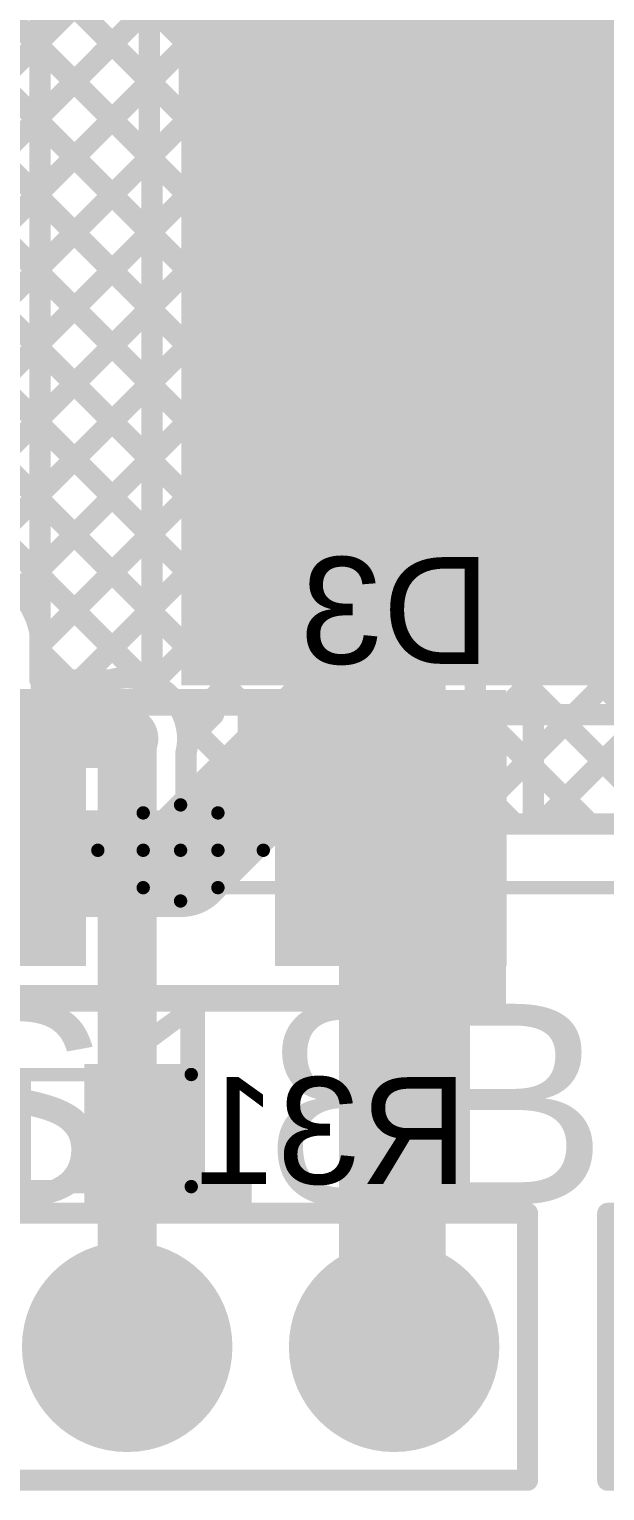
# Model space of a CAD drawing. Header units: millimetres. Extents: x 0 to 214, y 0 to 214.
# Drawn here: x 3.424 to 3.64, y -0.102 to 0.446 of the extents above; entities that cross this region are included whole.
import ezdxf

# ---------------------------------------------------------------- set-up
doc = ezdxf.new("R2010")
doc.units = ezdxf.units.MM
doc.header["$MEASUREMENT"] = 0
for name, color, linetype in [('BottomLayer', 5, 'Continuous'), ('BottomOverlay', 54, 'Continuous'), ('BottomPaste', 16, 'Continuous'), ('BottomSolder', 6, 'Continuous'), ('MultiLayer', 9, 'Continuous'), ('PadHoleLayer', 156, 'Continuous'), ('TopLayer', 1, 'Continuous'), ('TopOverlay', 2, 'Continuous'), ('TopPaste', 8, 'Continuous'), ('TopSolder', 216, 'Continuous'), ('ViaHoleLayer', 16, 'Continuous')]:
    doc.layers.add(name, color=color, linetype=linetype)
doc.styles.add('Arial', font='', dxfattribs={"height": 0.2})
doc.styles.get('Arial').set_extended_font_data('Arial')

# ---------------------------------------------------------------- blocks, each defined once
blk = doc.blocks.new('SMAJ5_0CA_B_5')
at = {"layer": 'BottomLayer'}
for points in [[(-0.11811, 0.03937), (-0.03937, 0.03937), (-0.03937, -0.03937), (-0.11811, -0.03937)], [(0.03937, 0.03937), (0.11811, 0.03937), (0.11811, -0.03937), (0.03937, -0.03937)]]:
    blk.add_hatch(color=5, dxfattribs=at).paths.add_polyline_path(points)
at = {"layer": 'BottomOverlay'}
for points in [[(-0.12189, 0.042), (-0.09417, 0.042), (-0.09417, 0.06), (-0.12189, 0.06)], [(-0.12189, -0.06), (-0.09417, -0.06), (-0.09417, -0.041), (-0.12189, -0.041)]]:
    blk.add_hatch(color=54, dxfattribs=at).paths.add_polyline_path(points)
at = {"layer": 'BottomPaste'}
for points in [[(-0.11811, 0.03937), (-0.03937, 0.03937), (-0.03937, -0.03937), (-0.11811, -0.03937)], [(0.03937, 0.03937), (0.11811, 0.03937), (0.11811, -0.03937), (0.03937, -0.03937)]]:
    blk.add_hatch(color=16, dxfattribs=at).paths.add_polyline_path(points)
at = {"layer": 'BottomSolder'}
for points in [[(-0.12211, 0.04337), (-0.03537, 0.04337), (-0.03537, -0.04337), (-0.12211, -0.04337)], [(0.03537, 0.04337), (0.12211, 0.04337), (0.12211, -0.04337), (0.03537, -0.04337)]]:
    blk.add_hatch(color=6, dxfattribs=at).paths.add_polyline_path(points)
at = {"layer": 'BottomOverlay'}
for points, const_width in [([(0.081, 0.05543), (-0.0942, 0.05543)], 0.01), ([(0.08115, 0.05543), (0.08115, 0.048)], 0.01), ([(-0.014, 0.014), (-0.014, -0.014)], 0.005), ([(0, 0), (-0.014, 0.014)], 0.005), ([(0, 0.019), (0, -0.017)], 0.005), ([(0.014, 0.014), (0, 0)], 0.005), ([(0.014, 0.014), (0.014, -0.014)], 0.005), ([(-0.014, 0), (-0.031, 0)], 0.005), ([(0, 0), (-0.014, -0.014)], 0.005), ([(0.014, -0.014), (0, 0)], 0.005), ([(0.031, 0), (0.014, 0)], 0.005), ([(0.08115, -0.048), (0.08115, -0.05543)], 0.01), ([(0.08115, -0.05543), (-0.0942, -0.05543)], 0.01)]:
    blk.add_lwpolyline(points, dxfattribs=dict(at, const_width=const_width))
for points, const_width in [([(-0.0967, 0.05543, 1), (-0.0917, 0.05543, 1)], 0.005), ([(0.0785, 0.05543, 1), (0.0835, 0.05543, 1)], 0.005), ([(0.07865, 0.05543, 1), (0.08365, 0.05543, 1)], 0.005), ([(0.07865, 0.048, 1), (0.08365, 0.048, 1)], 0.005), ([(-0.01525, 0.014, 1), (-0.01275, 0.014, 1)], 0.0025), ([(-0.01525, 0.014, 1), (-0.01275, 0.014, 1)], 0.0025), ([(-0.00125, 0.019, 1), (0.00125, 0.019, 1)], 0.0025), ([(0.01275, 0.014, 1), (0.01525, 0.014, 1)], 0.0025), ([(0.01275, 0.014, 1), (0.01525, 0.014, 1)], 0.0025), ([(-0.03225, 0, 1), (-0.02975, 0, 1)], 0.0025), ([(-0.01525, 0, 1), (-0.01275, 0, 1)], 0.0025), ([(-0.00125, 0, 1), (0.00125, 0, 1)], 0.0025), ([(-0.00125, 0, 1), (0.00125, 0, 1)], 0.0025), ([(-0.00125, 0, 1), (0.00125, 0, 1)], 0.0025), ([(-0.00125, 0, 1), (0.00125, 0, 1)], 0.0025), ([(0.01275, 0, 1), (0.01525, 0, 1)], 0.0025), ([(0.02975, 0, 1), (0.03225, 0, 1)], 0.0025), ([(-0.01525, -0.014, 1), (-0.01275, -0.014, 1)], 0.0025), ([(-0.01525, -0.014, 1), (-0.01275, -0.014, 1)], 0.0025), ([(-0.00125, -0.017, 1), (0.00125, -0.017, 1)], 0.0025), ([(0.01275, -0.014, 1), (0.01525, -0.014, 1)], 0.0025), ([(0.01275, -0.014, 1), (0.01525, -0.014, 1)], 0.0025), ([(0.07865, -0.048, 1), (0.08365, -0.048, 1)], 0.005), ([(-0.0967, -0.05543, 1), (-0.0917, -0.05543, 1)], 0.005), ([(0.07865, -0.05543, 1), (0.08365, -0.05543, 1)], 0.005), ([(0.07865, -0.05543, 1), (0.08365, -0.05543, 1)], 0.005)]:
    blk.add_lwpolyline(points, format="xyb", close=True, dxfattribs=dict(at, const_width=const_width))
blk = doc.blocks.new('VT1H471MI135000CE0_136')
at = {"layer": 'TopLayer'}
blk.add_hatch(color=1, dxfattribs=at).paths.add_polyline_path([(0.08051, 0.03445), (0.32461, 0.03445), (0.32461, -0.03445), (0.08051, -0.03445)])
at = {"layer": 'TopPaste'}
blk.add_hatch(color=8, dxfattribs=at).paths.add_polyline_path([(0.08051, 0.03445), (0.32461, 0.03445), (0.32461, -0.03445), (0.08051, -0.03445)])
at = {"layer": 'TopSolder'}
blk.add_hatch(color=216, dxfattribs=at).paths.add_polyline_path([(0.07651, 0.03845), (0.32861, 0.03845), (0.32861, -0.03845), (0.07651, -0.03845)])
at = {"layer": 'TopOverlay', "const_width": 0.005}
blk.add_lwpolyline([(-0.13578, -0.268), (0.26758, -0.268)], dxfattribs=at)
blk = doc.blocks.new('HDR1X4_166')
at = {"layer": 'BottomLayer'}
blk.add_hatch(color=5, dxfattribs=at).paths.add_polyline_path([(-0.03543, 0.03543), (0.03543, 0.03543), (0.03543, -0.03543), (-0.03543, -0.03543)])
h = blk.add_hatch(color=5, dxfattribs=at)
edge = h.paths.add_edge_path()
edge.add_arc((0.1, 0), 0.03543, 0, 360)
h = blk.add_hatch(color=5, dxfattribs=at)
edge = h.paths.add_edge_path()
edge.add_arc((0.2, 0), 0.03543, 0, 360)
h = blk.add_hatch(color=5, dxfattribs=at)
edge = h.paths.add_edge_path()
edge.add_arc((0.3, 0), 0.03543, 0, 360)
at = {"layer": 'BottomSolder'}
blk.add_hatch(color=6, dxfattribs=at).paths.add_polyline_path([(-0.03943, 0.03943), (0.03943, 0.03943), (0.03943, -0.03943), (-0.03943, -0.03943)])
h = blk.add_hatch(color=6, dxfattribs=at)
edge = h.paths.add_edge_path()
edge.add_arc((0.1, 0), 0.03943, 0, 360)
h = blk.add_hatch(color=6, dxfattribs=at)
edge = h.paths.add_edge_path()
edge.add_arc((0.2, 0), 0.03943, 0, 360)
h = blk.add_hatch(color=6, dxfattribs=at)
edge = h.paths.add_edge_path()
edge.add_arc((0.3, 0), 0.03943, 0, 360)
at = {"layer": 'MultiLayer'}
blk.add_hatch(color=9, dxfattribs=at).paths.add_polyline_path([(-0.03543, 0.03543), (0.03543, 0.03543), (0.03543, -0.03543), (-0.03543, -0.03543)])
h = blk.add_hatch(color=9, dxfattribs=at)
edge = h.paths.add_edge_path()
edge.add_arc((0.1, 0), 0.03543, 0, 360)
h = blk.add_hatch(color=9, dxfattribs=at)
edge = h.paths.add_edge_path()
edge.add_arc((0.2, 0), 0.03543, 0, 360)
h = blk.add_hatch(color=9, dxfattribs=at)
edge = h.paths.add_edge_path()
edge.add_arc((0.3, 0), 0.03543, 0, 360)
at = {"layer": 'PadHoleLayer'}
h = blk.add_hatch(color=156, dxfattribs=at)
edge = h.paths.add_edge_path()
edge.add_arc((0, 0), 0.0187, 0, 360)
h = blk.add_hatch(color=156, dxfattribs=at)
edge = h.paths.add_edge_path()
edge.add_arc((0.1, 0), 0.0187, 0, 360)
h = blk.add_hatch(color=156, dxfattribs=at)
edge = h.paths.add_edge_path()
edge.add_arc((0.2, 0), 0.0187, 0, 360)
h = blk.add_hatch(color=156, dxfattribs=at)
edge = h.paths.add_edge_path()
edge.add_arc((0.3, 0), 0.0187, 0, 360)
at = {"layer": 'TopLayer'}
blk.add_hatch(color=1, dxfattribs=at).paths.add_polyline_path([(-0.03543, 0.03543), (0.03543, 0.03543), (0.03543, -0.03543), (-0.03543, -0.03543)])
h = blk.add_hatch(color=1, dxfattribs=at)
edge = h.paths.add_edge_path()
edge.add_arc((0.1, 0), 0.03543, 0, 360)
h = blk.add_hatch(color=1, dxfattribs=at)
edge = h.paths.add_edge_path()
edge.add_arc((0.2, 0), 0.03543, 0, 360)
h = blk.add_hatch(color=1, dxfattribs=at)
edge = h.paths.add_edge_path()
edge.add_arc((0.3, 0), 0.03543, 0, 360)
at = {"layer": 'TopSolder'}
blk.add_hatch(color=216, dxfattribs=at).paths.add_polyline_path([(-0.03943, 0.03943), (0.03943, 0.03943), (0.03943, -0.03943), (-0.03943, -0.03943)])
h = blk.add_hatch(color=216, dxfattribs=at)
edge = h.paths.add_edge_path()
edge.add_arc((0.1, 0), 0.03943, 0, 360)
h = blk.add_hatch(color=216, dxfattribs=at)
edge = h.paths.add_edge_path()
edge.add_arc((0.2, 0), 0.03943, 0, 360)
h = blk.add_hatch(color=216, dxfattribs=at)
edge = h.paths.add_edge_path()
edge.add_arc((0.3, 0), 0.03943, 0, 360)
at = {"layer": 'TopOverlay', "const_width": 0.00787}
for points in [[(-0.05, 0.05), (0.35, 0.05)], [(-0.05, -0.05), (-0.05, 0.05)], [(0.35, -0.05), (0.35, 0.05)], [(-0.05, -0.05), (0.35, -0.05)]]:
    blk.add_lwpolyline(points, dxfattribs=at)
at = {"layer": 'TopOverlay', "const_width": 0.00394}
for points in [[(-0.05197, 0.05, 1), (-0.04803, 0.05, 1)], [(-0.05197, 0.05, 1), (-0.04803, 0.05, 1)], [(0.34803, 0.05, 1), (0.35197, 0.05, 1)], [(0.34803, 0.05, 1), (0.35197, 0.05, 1)], [(-0.05197, -0.05, 1), (-0.04803, -0.05, 1)], [(-0.05197, -0.05, 1), (-0.04803, -0.05, 1)], [(0.34803, -0.05, 1), (0.35197, -0.05, 1)], [(0.34803, -0.05, 1), (0.35197, -0.05, 1)]]:
    blk.add_lwpolyline(points, format="xyb", close=True, dxfattribs=at)
blk = doc.blocks.new('RES_0603_B_221')
at = {"layer": 'BottomLayer'}
for points in [[(-0.045, -0.0175), (-0.045, 0.0175), (-0.015, 0.0175), (-0.015, -0.0175)], [(0.015, -0.0175), (0.015, 0.0175), (0.045, 0.0175), (0.045, -0.0175)]]:
    blk.add_hatch(color=5, dxfattribs=at).paths.add_polyline_path(points)
at = {"layer": 'BottomPaste'}
for points in [[(-0.045, -0.0175), (-0.045, 0.0175), (-0.015, 0.0175), (-0.015, -0.0175)], [(0.015, -0.0175), (0.015, 0.0175), (0.045, 0.0175), (0.045, -0.0175)]]:
    blk.add_hatch(color=16, dxfattribs=at).paths.add_polyline_path(points)
at = {"layer": 'BottomSolder'}
for points in [[(-0.049, -0.0215), (-0.049, 0.0215), (-0.011, 0.0215), (-0.011, -0.0215)], [(0.011, -0.0215), (0.011, 0.0215), (0.049, 0.0215), (0.049, -0.0215)]]:
    blk.add_hatch(color=6, dxfattribs=at).paths.add_polyline_path(points)
at = {"layer": 'BottomOverlay', "const_width": 0.005}
for points in [[(-0.049, 0.021), (-0.049, -0.021)], [(0.049, 0.021), (-0.049, 0.021)], [(0.049, 0.021), (0.049, -0.021)], [(0.049, -0.021), (-0.049, -0.021)]]:
    blk.add_lwpolyline(points, dxfattribs=at)
at = {"layer": 'BottomOverlay', "const_width": 0.0025}
for points in [[(-0.05025, 0.021, 1), (-0.04775, 0.021, 1)], [(-0.05025, 0.021, 1), (-0.04775, 0.021, 1)], [(0.04775, 0.021, 1), (0.05025, 0.021, 1)], [(0.04775, 0.021, 1), (0.05025, 0.021, 1)], [(-0.05025, -0.021, 1), (-0.04775, -0.021, 1)], [(-0.05025, -0.021, 1), (-0.04775, -0.021, 1)], [(0.04775, -0.021, 1), (0.05025, -0.021, 1)], [(0.04775, -0.021, 1), (0.05025, -0.021, 1)]]:
    blk.add_lwpolyline(points, format="xyb", close=True, dxfattribs=at)
blk = doc.blocks.new('HDR1X3_252')
at = {"layer": 'BottomLayer'}
blk.add_hatch(color=5, dxfattribs=at).paths.add_polyline_path([(-0.03543, 0.03543), (0.03543, 0.03543), (0.03543, -0.03543), (-0.03543, -0.03543)])
h = blk.add_hatch(color=5, dxfattribs=at)
edge = h.paths.add_edge_path()
edge.add_arc((0.1, 0), 0.03543, 0, 360)
h = blk.add_hatch(color=5, dxfattribs=at)
edge = h.paths.add_edge_path()
edge.add_arc((0.2, 0), 0.03543, 0, 360)
at = {"layer": 'BottomSolder'}
blk.add_hatch(color=6, dxfattribs=at).paths.add_polyline_path([(-0.03943, 0.03943), (0.03943, 0.03943), (0.03943, -0.03943), (-0.03943, -0.03943)])
h = blk.add_hatch(color=6, dxfattribs=at)
edge = h.paths.add_edge_path()
edge.add_arc((0.1, 0), 0.03943, 0, 360)
h = blk.add_hatch(color=6, dxfattribs=at)
edge = h.paths.add_edge_path()
edge.add_arc((0.2, 0), 0.03943, 0, 360)
at = {"layer": 'MultiLayer'}
blk.add_hatch(color=9, dxfattribs=at).paths.add_polyline_path([(-0.03543, 0.03543), (0.03543, 0.03543), (0.03543, -0.03543), (-0.03543, -0.03543)])
h = blk.add_hatch(color=9, dxfattribs=at)
edge = h.paths.add_edge_path()
edge.add_arc((0.1, 0), 0.03543, 0, 360)
h = blk.add_hatch(color=9, dxfattribs=at)
edge = h.paths.add_edge_path()
edge.add_arc((0.2, 0), 0.03543, 0, 360)
at = {"layer": 'PadHoleLayer'}
h = blk.add_hatch(color=156, dxfattribs=at)
edge = h.paths.add_edge_path()
edge.add_arc((0, 0), 0.01772, 0, 360)
h = blk.add_hatch(color=156, dxfattribs=at)
edge = h.paths.add_edge_path()
edge.add_arc((0.1, 0), 0.01772, 0, 360)
h = blk.add_hatch(color=156, dxfattribs=at)
edge = h.paths.add_edge_path()
edge.add_arc((0.2, 0), 0.01772, 0, 360)
at = {"layer": 'TopLayer'}
blk.add_hatch(color=1, dxfattribs=at).paths.add_polyline_path([(-0.03543, 0.03543), (0.03543, 0.03543), (0.03543, -0.03543), (-0.03543, -0.03543)])
h = blk.add_hatch(color=1, dxfattribs=at)
edge = h.paths.add_edge_path()
edge.add_arc((0.1, 0), 0.03543, 0, 360)
h = blk.add_hatch(color=1, dxfattribs=at)
edge = h.paths.add_edge_path()
edge.add_arc((0.2, 0), 0.03543, 0, 360)
at = {"layer": 'TopSolder'}
blk.add_hatch(color=216, dxfattribs=at).paths.add_polyline_path([(-0.03943, 0.03943), (0.03943, 0.03943), (0.03943, -0.03943), (-0.03943, -0.03943)])
h = blk.add_hatch(color=216, dxfattribs=at)
edge = h.paths.add_edge_path()
edge.add_arc((0.1, 0), 0.03943, 0, 360)
h = blk.add_hatch(color=216, dxfattribs=at)
edge = h.paths.add_edge_path()
edge.add_arc((0.2, 0), 0.03943, 0, 360)
at = {"layer": 'TopOverlay', "const_width": 0.00787}
for points in [[(-0.05, 0.05), (0.25, 0.05)], [(-0.05, -0.05), (-0.05, 0.05)], [(0.25, -0.05), (0.25, 0.05)], [(-0.05, -0.05), (0.25, -0.05)]]:
    blk.add_lwpolyline(points, dxfattribs=at)
at = {"layer": 'TopOverlay', "const_width": 0.00394}
for points in [[(-0.05197, 0.05, 1), (-0.04803, 0.05, 1)], [(-0.05197, 0.05, 1), (-0.04803, 0.05, 1)], [(0.24803, 0.05, 1), (0.25197, 0.05, 1)], [(0.24803, 0.05, 1), (0.25197, 0.05, 1)], [(-0.05197, -0.05, 1), (-0.04803, -0.05, 1)], [(-0.05197, -0.05, 1), (-0.04803, -0.05, 1)], [(0.24803, -0.05, 1), (0.25197, -0.05, 1)], [(0.24803, -0.05, 1), (0.25197, -0.05, 1)]]:
    blk.add_lwpolyline(points, format="xyb", close=True, dxfattribs=at)

msp = doc.modelspace()

# ---------------------------------------------------------------- hatches: boundary and pattern name
at = {"layer": 'BottomLayer'}
h = msp.add_hatch(color=5, dxfattribs=at)
edge = h.paths.add_edge_path()
edge.add_arc((3.55988, 0.21158), 0.01181, 0, 360)
h = msp.add_hatch(color=5, dxfattribs=at)
edge = h.paths.add_edge_path()
edge.add_arc((3.461, 0.18), 0.01181, 0, 360)
msp.add_hatch(color=5, dxfattribs=at).paths.add_polyline_path([(3.44514, 0.00517), (3.48914, 0.00517), (3.48914, 0.05817), (3.44514, 0.05817)])
at = {"layer": 'BottomSolder'}
h = msp.add_hatch(color=6, dxfattribs=at)
edge = h.paths.add_edge_path()
edge.add_arc((3.55988, 0.21158), 0.00991, 0, 360)
h = msp.add_hatch(color=6, dxfattribs=at)
edge = h.paths.add_edge_path()
edge.add_arc((3.461, 0.18), 0.00991, 0, 360)
at = {"layer": 'TopLayer'}
for points in [[(3.48046, 0.41378), (3.73079, 0.41378), (3.73079, 0.66575), (3.48046, 0.66575)], [(3.48145, 0.2), (4.00605, 0.2), (4.00605, 0.48169), (3.48145, 0.48169)]]:
    msp.add_hatch(color=1, dxfattribs=at).paths.add_polyline_path(points)
h = msp.add_hatch(color=1, dxfattribs=at)
edge = h.paths.add_edge_path()
edge.add_arc((3.55988, 0.21158), 0.01181, 0, 360)
h = msp.add_hatch(color=1, dxfattribs=at)
edge = h.paths.add_edge_path()
edge.add_arc((3.461, 0.18), 0.01181, 0, 360)
at = {"layer": 'TopSolder'}
h = msp.add_hatch(color=216, dxfattribs=at)
edge = h.paths.add_edge_path()
edge.add_arc((3.55988, 0.21158), 0.00991, 0, 360)
h = msp.add_hatch(color=216, dxfattribs=at)
edge = h.paths.add_edge_path()
edge.add_arc((3.461, 0.18), 0.00991, 0, 360)
at = {"layer": 'ViaHoleLayer'}
h = msp.add_hatch(color=16, dxfattribs=at)
edge = h.paths.add_edge_path()
edge.add_arc((3.55988, 0.21158), 0.00591, 0, 360)
h = msp.add_hatch(color=16, dxfattribs=at)
edge = h.paths.add_edge_path()
edge.add_arc((3.461, 0.18), 0.00591, 0, 360)

# ---------------------------------------------------------------- linework, layer by layer
at = {"layer": 'BottomLayer'}
for points, const_width in [([(3.42896, 0.21569), (3.994, 0.78073)], 0.008), ([(3.40627, 0.24957), (3.92996, 0.77326)], 0.008), ([(3.42041, 0.23542), (3.95731, 0.77233)], 0.008), ([(3.4301, 0.18854), (3.994, 0.75245)], 0.008), ([(3.47055, 0.20072), (3.994, 0.72416)], 0.008), ([(3.48323, 0.18511), (3.994, 0.69588)], 0.008), ([(3.56805, 0.24165), (3.994, 0.6676)], 0.008), ([(3.32142, 0.33442), (3.636, 0.64901)], 0.008), ([(3.58512, 0.23043), (3.994, 0.63931)], 0.008), ([(3.33556, 0.32028), (3.62772, 0.61244)], 0.008), ([(3.3497, 0.30614), (3.62945, 0.58589)], 0.008), ([(3.36384, 0.292), (3.64077, 0.56892)], 0.008), ([(3.52344, 0.57031), (3.76685, 0.32689)], 0.008), ([(3.37799, 0.27786), (3.65864, 0.55851)], 0.008), ([(3.39213, 0.26371), (3.68772, 0.55931)], 0.008), ([(3.5093, 0.55616), (3.75271, 0.31275)], 0.008), ([(3.49516, 0.54202), (3.70881, 0.32837)], 0.008), ([(3.48102, 0.52788), (3.68879, 0.32011)], 0.008), ([(3.46687, 0.51374), (3.68227, 0.29834)], 0.008), ([(3.28705, 0.49557), (3.5445, 0.23812)], 0.008), ([(3.45273, 0.4996), (3.68423, 0.26809)], 0.008), ([(3.43859, 0.48545), (3.67623, 0.24781)], 0.008), ([(3.28705, 0.46728), (3.53159, 0.22275)], 0.008), ([(3.42445, 0.47131), (3.67623, 0.21952)], 0.008), ([(3.41478, 0.45269), (3.67923, 0.18824)], 0.008), ([(3.39846, 0.44073), (3.67923, 0.15996)], 0.008), ([(3.28705, 0.439), (3.52951, 0.19654)], 0.008), ([(3.3722, 0.4387), (3.56973, 0.24118)], 0.008), ([(3.28705, 0.41071), (3.50651, 0.19126)], 0.008), ([(3.28705, 0.38243), (3.46767, 0.20181)], 0.008), ([(3.59151, 0.20854), (3.68215, 0.29917)], 0.008), ([(3.6028, 0.19154), (3.68423, 0.27298)], 0.008), ([(3.61325, 0.17371), (3.67623, 0.23669)], 0.008), ([(3.56051, -0.0472), (3.56051, 0.21158)], 0.04), ([(3.59011, 0.2208), (3.6629, 0.14801)], 0.008), ([(3.55988, 0.13817), (3.55988, 0.21158)], 0.025), ([(3.42901, 0.18854), (3.42901, 0.21399)], 0.008), ([(3.42901, 0.21219), (3.44497, 0.19623)], 0.008), ([(3.52951, 0.19154), (3.52951, 0.21158)], 0.008), ([(3.53807, 0.21158), (3.55988, 0.21158)], 0.01), ([(3.59151, 0.19154), (3.59151, 0.21158)], 0.008), ([(3.61583, 0.14801), (3.67623, 0.20841)], 0.008), ([(3.51795, 0.19154), (3.52951, 0.20311)], 0.008), ([(3.42901, 0.18854), (3.43985, 0.18854)], 0.008), ([(3.50651, 0.19154), (3.52951, 0.19154)], 0.008), ([(3.50651, 0.148), (3.50651, 0.19154)], 0.008), ([(3.59151, 0.19154), (3.61325, 0.19154)], 0.008), ([(3.61325, 0.14801), (3.61325, 0.19154)], 0.008), ([(3.46114, -0.04783), (3.46114, 0.17986)], 0.022), ([(3.48281, 0.18667), (3.50651, 0.16297)], 0.008), ([(3.48314, 0.15674), (3.50651, 0.18011)], 0.008), ([(3.48314, 0.148), (3.48314, 0.17451)], 0.008), ([(3.61325, 0.16937), (3.63461, 0.14801)], 0.008), ([(3.48314, 0.15806), (3.4932, 0.148)], 0.008), ([(3.50269, 0.148), (3.50651, 0.15182)], 0.008), ([(3.48314, 0.148), (3.50651, 0.148)], 0.008), ([(3.61325, 0.14801), (3.67923, 0.14801)], 0.008), ([(3.56051, -0.0472), (3.56114, -0.04783)], 0.04)]:
    msp.add_lwpolyline(points, dxfattribs=dict(at, const_width=const_width))
at = {"layer": 'BottomLayer', "const_width": 0.008}
for points in [[(3.42365, 0.47051, -1.807714), (3.37274, 0.52142)], [(3.52951, 0.21158, -1), (3.59151, 0.21158)], [(3.41991, 0.23593, -0.199163), (3.42901, 0.21399)], [(3.41993, 0.23591, -0.198912), (3.42901, 0.21399)], [(3.43985, 0.18854, -0.824377), (3.48381, 0.18)], [(3.48381, 0.18, -0.060821), (3.48314, 0.17451)]]:
    msp.add_lwpolyline(points, format="xyb", dxfattribs=at)
at = {"layer": 'BottomLayer'}
for points, const_width in [([(3.5425, 0.23812, 1), (3.5465, 0.23812, 1)], 0.004), ([(3.56605, 0.24165, 1), (3.57005, 0.24165, 1)], 0.004), ([(3.56773, 0.24118, 1), (3.57173, 0.24118, 1)], 0.004), ([(3.55051, 0.21158, 1), (3.57051, 0.21158, 1)], 0.02), ([(3.58312, 0.23043, 1), (3.58712, 0.23043, 1)], 0.004), ([(3.52959, 0.22275, 1), (3.53359, 0.22275, 1)], 0.004), ([(3.58811, 0.2208, 1), (3.59211, 0.2208, 1)], 0.004), ([(3.42696, 0.21569, 1), (3.43096, 0.21569, 1)], 0.004), ([(3.55363, 0.21158, 1), (3.56613, 0.21158, 1)], 0.0125), ([(3.42701, 0.21399, 1), (3.43101, 0.21399, 1)], 0.004), ([(3.42701, 0.21399, 1), (3.43101, 0.21399, 1)], 0.004), ([(3.42701, 0.21399, 1), (3.43101, 0.21399, 1)], 0.004), ([(3.42701, 0.21219, 1), (3.43101, 0.21219, 1)], 0.004), ([(3.52751, 0.21158, 1), (3.53151, 0.21158, 1)], 0.004), ([(3.52751, 0.21158, 1), (3.53151, 0.21158, 1)], 0.004), ([(3.53557, 0.21158, 1), (3.54057, 0.21158, 1)], 0.005), ([(3.55738, 0.21158, 1), (3.56238, 0.21158, 1)], 0.005), ([(3.58951, 0.21158, 1), (3.59351, 0.21158, 1)], 0.004), ([(3.58951, 0.21158, 1), (3.59351, 0.21158, 1)], 0.004), ([(3.58951, 0.20854, 1), (3.59351, 0.20854, 1)], 0.004), ([(3.46567, 0.20181, 1), (3.46967, 0.20181, 1)], 0.004), ([(3.46855, 0.20072, 1), (3.47255, 0.20072, 1)], 0.004), ([(3.52751, 0.20311, 1), (3.53151, 0.20311, 1)], 0.004), ([(3.44297, 0.19623, 1), (3.44697, 0.19623, 1)], 0.004), ([(3.52751, 0.19654, 1), (3.53151, 0.19654, 1)], 0.004), ([(3.42701, 0.18854, 1), (3.43101, 0.18854, 1)], 0.004), ([(3.42701, 0.18854, 1), (3.43101, 0.18854, 1)], 0.004), ([(3.4281, 0.18854, 1), (3.4321, 0.18854, 1)], 0.004), ([(3.43785, 0.18854, 1), (3.44185, 0.18854, 1)], 0.004), ([(3.43785, 0.18854, 1), (3.44185, 0.18854, 1)], 0.004), ([(3.50451, 0.19154, 1), (3.50851, 0.19154, 1)], 0.004), ([(3.50451, 0.19154, 1), (3.50851, 0.19154, 1)], 0.004), ([(3.50451, 0.19126, 1), (3.50851, 0.19126, 1)], 0.004), ([(3.51595, 0.19154, 1), (3.51995, 0.19154, 1)], 0.004), ([(3.52751, 0.19154, 1), (3.53151, 0.19154, 1)], 0.004), ([(3.52751, 0.19154, 1), (3.53151, 0.19154, 1)], 0.004), ([(3.58951, 0.19154, 1), (3.59351, 0.19154, 1)], 0.004), ([(3.58951, 0.19154, 1), (3.59351, 0.19154, 1)], 0.004), ([(3.6008, 0.19154, 1), (3.6048, 0.19154, 1)], 0.004), ([(3.61125, 0.19154, 1), (3.61525, 0.19154, 1)], 0.004), ([(3.61125, 0.19154, 1), (3.61525, 0.19154, 1)], 0.004), ([(3.45564, 0.17986, 1), (3.46664, 0.17986, 1)], 0.011), ([(3.48081, 0.18667, 1), (3.48481, 0.18667, 1)], 0.004), ([(3.48123, 0.18511, 1), (3.48523, 0.18511, 1)], 0.004), ([(3.48181, 0.18, 1), (3.48581, 0.18, 1)], 0.004), ([(3.48181, 0.18, 1), (3.48581, 0.18, 1)], 0.004), ([(3.50451, 0.18011, 1), (3.50851, 0.18011, 1)], 0.004), ([(3.48114, 0.17451, 1), (3.48514, 0.17451, 1)], 0.004), ([(3.48114, 0.17451, 1), (3.48514, 0.17451, 1)], 0.004), ([(3.61125, 0.17371, 1), (3.61525, 0.17371, 1)], 0.004), ([(3.61125, 0.16937, 1), (3.61525, 0.16937, 1)], 0.004), ([(3.50451, 0.16297, 1), (3.50851, 0.16297, 1)], 0.004), ([(3.48114, 0.15806, 1), (3.48514, 0.15806, 1)], 0.004), ([(3.48114, 0.15674, 1), (3.48514, 0.15674, 1)], 0.004), ([(3.50451, 0.15182, 1), (3.50851, 0.15182, 1)], 0.004), ([(3.48114, 0.148, 1), (3.48514, 0.148, 1)], 0.004), ([(3.48114, 0.148, 1), (3.48514, 0.148, 1)], 0.004), ([(3.4912, 0.148, 1), (3.4952, 0.148, 1)], 0.004), ([(3.50069, 0.148, 1), (3.50469, 0.148, 1)], 0.004), ([(3.50451, 0.148, 1), (3.50851, 0.148, 1)], 0.004), ([(3.50451, 0.148, 1), (3.50851, 0.148, 1)], 0.004), ([(3.55363, 0.13817, 1), (3.56613, 0.13817, 1)], 0.0125), ([(3.61125, 0.14801, 1), (3.61525, 0.14801, 1)], 0.004), ([(3.61125, 0.14801, 1), (3.61525, 0.14801, 1)], 0.004), ([(3.61383, 0.14801, 1), (3.61783, 0.14801, 1)], 0.004), ([(3.63261, 0.14801, 1), (3.63661, 0.14801, 1)], 0.004), ([(3.55051, -0.0472, 1), (3.57051, -0.0472, 1)], 0.02), ([(3.55051, -0.0472, 1), (3.57051, -0.0472, 1)], 0.02), ([(3.55114, -0.04783, 1), (3.57114, -0.04783, 1)], 0.02), ([(3.45564, -0.04783, 1), (3.46664, -0.04783, 1)], 0.011)]:
    msp.add_lwpolyline(points, format="xyb", close=True, dxfattribs=dict(at, const_width=const_width))
at = {"layer": 'TopLayer'}
for points, const_width in [([(3.46946, 0.40278), (3.46946, 0.67675)], 0.008), ([(3.42847, 0.41592), (3.42847, 0.582)], 0.008), ([(3.42847, 0.44148), (3.46946, 0.48247)], 0.008), ([(3.42847, 0.46729), (3.46946, 0.42629)], 0.008), ([(3.42847, 0.41319), (3.46946, 0.45419)], 0.008), ([(3.42847, 0.439), (3.47045, 0.39703)], 0.008), ([(3.42847, 0.38491), (3.46946, 0.4259)], 0.008), ([(3.42847, 0.37916), (3.42847, 0.41592)], 0.008), ([(3.42847, 0.37916), (3.42847, 0.41592)], 0.008), ([(3.42847, 0.41072), (3.47045, 0.36874)], 0.008), ([(3.47045, 0.20076), (3.47045, 0.40278)], 0.008), ([(3.42847, 0.35663), (3.47045, 0.3986)], 0.008), ([(3.42847, 0.38243), (3.47045, 0.34046)], 0.008), ([(3.42847, 0.202), (3.42847, 0.37916)], 0.008), ([(3.42847, 0.32834), (3.47045, 0.37032)], 0.008), ([(3.42847, 0.35415), (3.47045, 0.31217)], 0.008), ([(3.42847, 0.30006), (3.47045, 0.34203)], 0.008), ([(3.42847, 0.32586), (3.47045, 0.28389)], 0.008), ([(3.42847, 0.27177), (3.47045, 0.31375)], 0.008), ([(3.42847, 0.29758), (3.47045, 0.2556)], 0.008), ([(3.42847, 0.24349), (3.47045, 0.28546)], 0.008), ([(3.42847, 0.2693), (3.47045, 0.22732)], 0.008), ([(3.42847, 0.2152), (3.47045, 0.25718)], 0.008), ([(3.42847, 0.24101), (3.46767, 0.20181)], 0.008), ([(3.44355, 0.202), (3.47045, 0.2289)], 0.008), ([(3.48147, 0.13317), (3.55988, 0.21158)], 0.04), ([(3.42847, 0.21273), (3.4392, 0.202)], 0.008), ([(3.42847, 0.202), (3.45497, 0.202)], 0.008), ([(3.48196, 0.189), (3.49346, 0.189)], 0.008), ([(3.48323, 0.18511), (3.48712, 0.189)], 0.008), ([(3.4838, 0.17934), (3.49346, 0.189)], 0.008), ([(3.54015, 0.148), (3.58114, 0.189)], 0.008), ([(3.55926, 0.148), (3.60026, 0.189)], 0.008), ([(3.58114, 0.189), (4.01705, 0.189)], 0.008), ([(3.58755, 0.14801), (3.62854, 0.189)], 0.008), ([(3.59362, 0.189), (3.63461, 0.14801)], 0.008), ([(3.61583, 0.14801), (3.65683, 0.189)], 0.008), ([(3.6219, 0.189), (3.6629, 0.14801)], 0.008), ([(3.04, 0.18), (3.46075, 0.18)], 0.022), ([(3.48281, 0.18667), (3.48697, 0.18251)], 0.008), ([(3.57324, 0.1811), (3.60633, 0.14801)], 0.008), ([(3.5591, 0.16696), (3.57805, 0.14801)], 0.008), ([(3.54495, 0.15281), (3.54976, 0.148)], 0.008), ([(3.23139, 0.13317), (3.48147, 0.13317)], 0.04), ([(3.54015, 0.148), (4.086, 0.14801)], 0.008)]:
    msp.add_lwpolyline(points, dxfattribs=dict(at, const_width=const_width))
for points, const_width in [([(3.42647, 0.44148, 1), (3.43047, 0.44148, 1)], 0.004), ([(3.42647, 0.439, 1), (3.43047, 0.439, 1)], 0.004), ([(3.46746, 0.42629, 1), (3.47146, 0.42629, 1)], 0.004), ([(3.46746, 0.4259, 1), (3.47146, 0.4259, 1)], 0.004), ([(3.42647, 0.41592, 1), (3.43047, 0.41592, 1)], 0.004), ([(3.42647, 0.41592, 1), (3.43047, 0.41592, 1)], 0.004), ([(3.42647, 0.41592, 1), (3.43047, 0.41592, 1)], 0.004), ([(3.42647, 0.41319, 1), (3.43047, 0.41319, 1)], 0.004), ([(3.42647, 0.41072, 1), (3.43047, 0.41072, 1)], 0.004), ([(3.46746, 0.40278, 1), (3.47146, 0.40278, 1)], 0.004), ([(3.46845, 0.40278, 1), (3.47245, 0.40278, 1)], 0.004), ([(3.46845, 0.3986, 1), (3.47245, 0.3986, 1)], 0.004), ([(3.46845, 0.39703, 1), (3.47245, 0.39703, 1)], 0.004), ([(3.42647, 0.38491, 1), (3.43047, 0.38491, 1)], 0.004), ([(3.42647, 0.38243, 1), (3.43047, 0.38243, 1)], 0.004), ([(3.42647, 0.37916, 1), (3.43047, 0.37916, 1)], 0.004), ([(3.42647, 0.37916, 1), (3.43047, 0.37916, 1)], 0.004), ([(3.42647, 0.37916, 1), (3.43047, 0.37916, 1)], 0.004), ([(3.46845, 0.37032, 1), (3.47245, 0.37032, 1)], 0.004), ([(3.46845, 0.36874, 1), (3.47245, 0.36874, 1)], 0.004), ([(3.42647, 0.35663, 1), (3.43047, 0.35663, 1)], 0.004), ([(3.42647, 0.35415, 1), (3.43047, 0.35415, 1)], 0.004), ([(3.46845, 0.34203, 1), (3.47245, 0.34203, 1)], 0.004), ([(3.46845, 0.34046, 1), (3.47245, 0.34046, 1)], 0.004), ([(3.42647, 0.32834, 1), (3.43047, 0.32834, 1)], 0.004), ([(3.42647, 0.32586, 1), (3.43047, 0.32586, 1)], 0.004), ([(3.46845, 0.31375, 1), (3.47245, 0.31375, 1)], 0.004), ([(3.46845, 0.31217, 1), (3.47245, 0.31217, 1)], 0.004), ([(3.42647, 0.30006, 1), (3.43047, 0.30006, 1)], 0.004), ([(3.42647, 0.29758, 1), (3.43047, 0.29758, 1)], 0.004), ([(3.46845, 0.28546, 1), (3.47245, 0.28546, 1)], 0.004), ([(3.46845, 0.28389, 1), (3.47245, 0.28389, 1)], 0.004), ([(3.42647, 0.27177, 1), (3.43047, 0.27177, 1)], 0.004), ([(3.42647, 0.2693, 1), (3.43047, 0.2693, 1)], 0.004), ([(3.46845, 0.25718, 1), (3.47245, 0.25718, 1)], 0.004), ([(3.46845, 0.2556, 1), (3.47245, 0.2556, 1)], 0.004), ([(3.42647, 0.24349, 1), (3.43047, 0.24349, 1)], 0.004), ([(3.42647, 0.24101, 1), (3.43047, 0.24101, 1)], 0.004), ([(3.46845, 0.2289, 1), (3.47245, 0.2289, 1)], 0.004), ([(3.46845, 0.22732, 1), (3.47245, 0.22732, 1)], 0.004), ([(3.54988, 0.21158, 1), (3.56988, 0.21158, 1)], 0.02), ([(3.42647, 0.2152, 1), (3.43047, 0.2152, 1)], 0.004), ([(3.42647, 0.21273, 1), (3.43047, 0.21273, 1)], 0.004), ([(3.42647, 0.202, 1), (3.43047, 0.202, 1)], 0.004), ([(3.42647, 0.202, 1), (3.43047, 0.202, 1)], 0.004), ([(3.4372, 0.202, 1), (3.4412, 0.202, 1)], 0.004), ([(3.44155, 0.202, 1), (3.44555, 0.202, 1)], 0.004), ([(3.45297, 0.202, 1), (3.45697, 0.202, 1)], 0.004), ([(3.45297, 0.202, 1), (3.45697, 0.202, 1)], 0.004), ([(3.46567, 0.20181, 1), (3.46967, 0.20181, 1)], 0.004), ([(3.46845, 0.20076, 1), (3.47245, 0.20076, 1)], 0.004), ([(3.46845, 0.20076, 1), (3.47245, 0.20076, 1)], 0.004), ([(3.47996, 0.189, 1), (3.48396, 0.189, 1)], 0.004), ([(3.47996, 0.189, 1), (3.48396, 0.189, 1)], 0.004), ([(3.48512, 0.189, 1), (3.48912, 0.189, 1)], 0.004), ([(3.49146, 0.189, 1), (3.49546, 0.189, 1)], 0.004), ([(3.49146, 0.189, 1), (3.49546, 0.189, 1)], 0.004), ([(3.57914, 0.189, 1), (3.58314, 0.189, 1)], 0.004), ([(3.57914, 0.189, 1), (3.58314, 0.189, 1)], 0.004), ([(3.59162, 0.189, 1), (3.59562, 0.189, 1)], 0.004), ([(3.59826, 0.189, 1), (3.60226, 0.189, 1)], 0.004), ([(3.61991, 0.189, 1), (3.62391, 0.189, 1)], 0.004), ([(3.62654, 0.189, 1), (3.63054, 0.189, 1)], 0.004), ([(3.45525, 0.18, 1), (3.46625, 0.18, 1)], 0.011), ([(3.48081, 0.18667, 1), (3.48481, 0.18667, 1)], 0.004), ([(3.48123, 0.18511, 1), (3.48523, 0.18511, 1)], 0.004), ([(3.48497, 0.18251, 1), (3.48897, 0.18251, 1)], 0.004), ([(3.4818, 0.17934, 1), (3.4858, 0.17934, 1)], 0.004), ([(3.48181, 0.18, 1), (3.48581, 0.18, 1)], 0.004), ([(3.57124, 0.1811, 1), (3.57524, 0.1811, 1)], 0.004), ([(3.5571, 0.16696, 1), (3.5611, 0.16696, 1)], 0.004), ([(3.54295, 0.15281, 1), (3.54695, 0.15281, 1)], 0.004), ([(3.47147, 0.13317, 1), (3.49147, 0.13317, 1)], 0.02), ([(3.47147, 0.13317, 1), (3.49147, 0.13317, 1)], 0.02), ([(3.53815, 0.148, 1), (3.54215, 0.148, 1)], 0.004), ([(3.53815, 0.148, 1), (3.54215, 0.148, 1)], 0.004), ([(3.54776, 0.148, 1), (3.55176, 0.148, 1)], 0.004), ([(3.55726, 0.148, 1), (3.56126, 0.148, 1)], 0.004), ([(3.57605, 0.14801, 1), (3.58005, 0.14801, 1)], 0.004), ([(3.58555, 0.14801, 1), (3.58955, 0.14801, 1)], 0.004), ([(3.60433, 0.14801, 1), (3.60833, 0.14801, 1)], 0.004), ([(3.61383, 0.14801, 1), (3.61783, 0.14801, 1)], 0.004), ([(3.63261, 0.14801, 1), (3.63661, 0.14801, 1)], 0.004)]:
    msp.add_lwpolyline(points, format="xyb", close=True, dxfattribs=dict(at, const_width=const_width))
at = {"layer": 'TopLayer', "const_width": 0.008}
for points in [[(3.45497, 0.202, -0.175392), (3.47045, 0.20076)], [(3.48196, 0.189, -0.101742), (3.48381, 0.18)]]:
    msp.add_lwpolyline(points, format="xyb", dxfattribs=at)

# ---------------------------------------------------------------- block references
for name, p in [('VT1H471MI135000CE0_136', (3.4094, 0.39213)), ('HDR1X3_252', (3.36114, -0.04783)), ('HDR1X4_166', (3.69114, -0.04783))]:
    msp.add_blockref(name, p)
at = {"rotation": 180}
for name, p in [('SMAJ5_0CA_B_5', (3.48114, 0.13817)), ('RES_0603_B_221', (3.43614, 0.03317))]:
    msp.add_blockref(name, p, dxfattribs=at)

# ---------------------------------------------------------------- texts
at = {"layer": 'BottomOverlay', "style": 'Arial', "text_generation_flag": 2}
for s, p in [('D3', (3.59732, 0.20801)), ('R31', (3.58879, 0.01318))]:
    msp.add_text(s, height=0.04, dxfattribs=at).set_placement(p)
at = {"layer": 'TopOverlay', "style": 'Arial'}
msp.add_text('DS18B20', height=0.075, rotation=360, dxfattribs=at).set_placement((3.30914, 0.00567))

doc.saveas('drawing.dxf')
